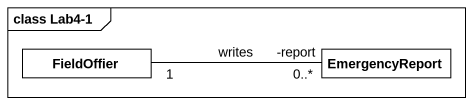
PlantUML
@startuml
mainframe class Lab4-1
hide circle
hide empty members
class FieldOffier
class EmergencyReport
FieldOffier "1" -right- "-report\n0..*" EmergencyReport : writes
@enduml
